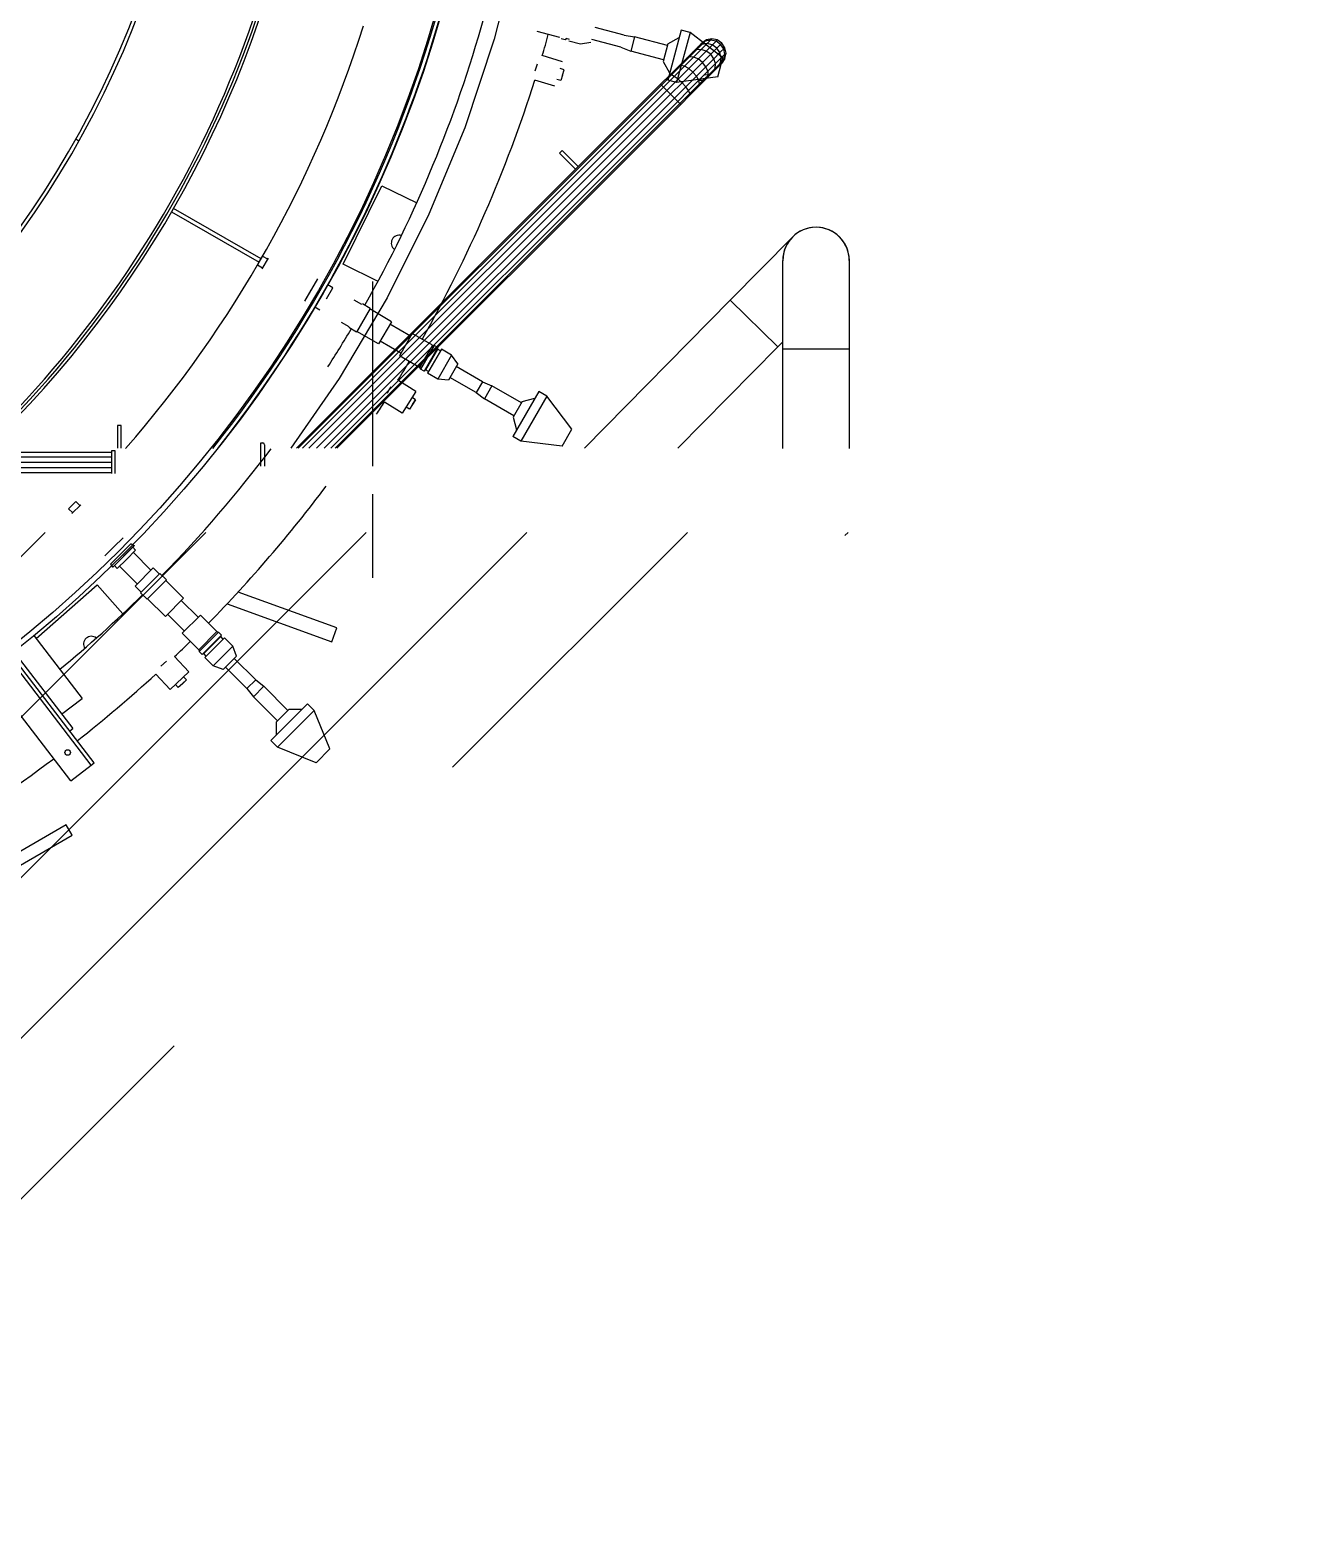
# Model space of a CAD drawing. Header units: metres. Extents: x 0 to 63075, y 0 to 44550.
# Drawn here: x 52944.8 to 53271.5, y 41167.4 to 41554.2 of the extents above; entities that cross this region are included whole.
import ezdxf

# ---------------------------------------------------------------- set-up
doc = ezdxf.new("R2010")
doc.units = ezdxf.units.M
doc.header["$LTSCALE"] = 75
for name, color, linetype in [('GSB', 7, 'Continuous'), ('ML6', 1, 'Continuous'), ('SDM', 7, 'Continuous'), ('SL1', 8, 'Continuous')]:
    doc.layers.add(name, color=color, linetype=linetype)
doc.styles.add('ROMANS', font='ROMANS.SHX')
doc.dimstyles.new('75___1-75', dxfattribs={"dimscale": 75, "dimtxt": 2.5, "dimasz": 2, "dimexe": 1.5, "dimexo": 1, "dimgap": 0.5, "dimtad": 1, "dimdec": 0, "dimzin": 12, "dimtxsty": 'ROMANS', "dimcen": 0, "dimclrd": 256, "dimclre": 256, "dimclrt": 3, "dimazin": 3, "dimtfac": 1, "dimtdec": 0, "dimtmove": 0, "dimatfit": 0, "dimfxl": 1, "dimlwd": -1, "dimlwe": -1, "dimarcsym": 0})

# ---------------------------------------------------------------- blocks, each defined once
blk = doc.blocks.new('A$C6bae614f')
at = {"layer": 'SL1'}
h = blk.add_hatch(dxfattribs=at)
h.set_pattern_fill('_USER', color=256, scale=195, angle=44.9981, style=0, pattern_type=0)
h.set_pattern_definition([(44.99813, (326091.56, -9864.04), (-137.8813, 137.89033), [])])
h.paths.add_polyline_path([(367206, 50120.6), (368140.6, 50672.6), (366599.5, 50672.6), (366599.4, 49238.4)])
for p, q in [((367568.9, 51675.2), (367529.2, 51519.6)), ((367752.3, 51526.2), (367702.2, 51539.7)), ((367529.2, 51519.6), (367478.5, 51367.2)), ((367641.7, 51522.1), (367603.1, 51532.4)), ((367651, 51518.1), (367644.1, 51519.9)), ((367652.6, 51520.6), (367651, 51518.1)), ((367658.4, 51519), (367652.6, 51520.6)), ((367677.2, 51510.6), (367657.5, 51515.9)), ((367695.2, 51513.6), (367677.2, 51510.6)), ((367746.8, 51505.7), (367696.7, 51519.1)), ((367752.3, 51526.2), (367770.1, 51523.6)), ((367770.1, 51523.6), (367763.5, 51499.1)), ((367826.5, 51508.5), (367770.1, 51523.6)), ((367850.1, 51535), (367827.1, 51449.2)), ((367827.2, 51511.2), (367846.8, 51522.5)), ((367833.3, 51457.9), (367891.5, 51516.1)), ((367838.3, 51455.4), (367900.7, 51517.8)), ((367865.4, 51530.9), (367842.4, 51445.1)), ((367844.8, 51450.7), (367910, 51515.9)), ((367865.4, 51530.9), (367850.1, 51535)), ((367851.7, 51444.4), (367920, 51512.8)), ((367921.9, 51487.2), (367865.4, 51530.9)), ((367878.5, 51505.8), (367885.5, 51512.8)), ((367891.5, 51516.1), (367883.8, 51511)), ((367893.5, 51518), (367885.5, 51512.8)), ((367891.5, 51516.1), (367893.5, 51518)), ((367900.7, 51517.8), (367891.5, 51516.1)), ((367902.8, 51519.9), (367893.5, 51518)), ((367900.7, 51517.8), (367902.8, 51519.9)), ((367910, 51515.9), (367900.7, 51517.8)), ((367912.1, 51518), (367902.8, 51519.9)), ((367910, 51515.9), (367912.1, 51518)), ((367917.8, 51510.5), (367910, 51515.9)), ((367920, 51512.8), (367912.1, 51518)), ((367925.3, 51504.8), (367920, 51512.8)), ((367646.2, 51480.7), (367611.7, 51491.2)), ((367746.8, 51505.7), (367763.5, 51499.1)), ((367819.9, 51483.9), (367763.5, 51499.1)), ((367827.2, 51511.2), (367819.2, 51481.2)), ((367830.6, 51457.8), (367870.1, 51497.3)), ((367864.3, 51488.9), (367858.9, 51486.1)), ((367862.7, 51431), (367925.1, 51493.4)), ((367871.6, 51488.7), (367864.3, 51488.9)), ((367870.1, 51497.3), (367878.5, 51505.8)), ((367876.6, 51501.2), (367870.1, 51497.3)), ((367879.5, 51485.4), (367871.6, 51488.7)), ((367884.7, 51501.8), (367876.6, 51501.2)), ((367885.8, 51510.4), (367878.5, 51505.8)), ((367893.2, 51499.1), (367884.7, 51501.8)), ((367894.6, 51511.7), (367885.8, 51510.4)), ((367900.9, 51493.6), (367893.2, 51499.1)), ((367903.6, 51509.5), (367894.6, 51511.7)), ((367906.4, 51485.9), (367900.9, 51493.6)), ((367911.3, 51504), (367903.6, 51509.5)), ((367916.8, 51496.3), (367906.4, 51485.9)), ((367916.8, 51496.3), (367911.3, 51504)), ((367913.2, 51454.7), (367921.9, 51487.2)), ((367925.3, 51504.8), (367916.8, 51496.3)), ((367919, 51487.3), (367916.8, 51496.3)), ((367917.7, 51478.5), (367919, 51487.3)), ((367923.2, 51502.7), (367917.8, 51510.5)), ((367925.1, 51493.4), (367923.2, 51502.7)), ((367923.4, 51484.2), (367925.1, 51493.4)), ((367925.1, 51493.4), (367927.2, 51495.5)), ((367927.2, 51495.5), (367925.3, 51504.8)), ((367925.3, 51486.2), (367927.2, 51495.5)), ((367599.7, 51465.3), (367603.4, 51477.3)), ((367649.3, 51466.8), (367642.6, 51468.9)), ((367646.5, 51457.6), (367649.3, 51466.8)), ((367819.2, 51481.2), (367830.4, 51461.7)), ((367849.7, 51474.3), (367845.5, 51472.7)), ((367855.9, 51473), (367849.7, 51474.3)), ((367863.1, 51469), (367855.9, 51473)), ((367906.4, 51485.9), (367858, 51437.5)), ((367870.2, 51463), (367863.1, 51469)), ((367865.1, 51423.3), (367918.3, 51476.5)), ((367865.2, 51426.1), (367923.4, 51484.2)), ((367876.3, 51455.8), (367870.2, 51463)), ((367886.9, 51479.6), (367879.5, 51485.4)), ((367892.7, 51472.2), (367886.9, 51479.6)), ((367896, 51464.3), (367892.7, 51472.2)), ((367896, 51464.3), (367896.2, 51457.1)), ((367904.6, 51462.8), (367908.5, 51469.3)), ((367909.1, 51477.4), (367906.4, 51485.9)), ((367908.5, 51469.3), (367909.1, 51477.4)), ((367913, 51471.2), (367917.7, 51478.5)), ((367918.3, 51476.5), (367923.4, 51484.2)), ((367920, 51478.2), (367918.3, 51476.5)), ((367919, 51477.5), (367920, 51478.2)), ((367925.3, 51486.2), (367920, 51478.2)), ((367923.4, 51484.2), (367925.3, 51486.2)), ((367189.6, 50816.9), (367814.8, 51442)), ((367192.2, 50816.9), (367816.1, 51440.7)), ((367199.7, 50816.9), (367819.9, 51437)), ((367633.3, 51438.6), (367598.8, 51449.1)), ((367643.6, 51448.3), (367636.9, 51450.4)), ((367646.5, 51457.6), (367643.6, 51448.3)), ((367830.6, 51457.8), (367814.8, 51442)), ((367816.1, 51440.7), (367814.8, 51442)), ((367833.3, 51457.9), (367816.1, 51440.7)), ((367819.9, 51437), (367816.1, 51440.7)), ((367838.3, 51455.4), (367819.9, 51437)), ((367844.3, 51412.6), (367819.9, 51437)), ((367844.8, 51450.7), (367825.5, 51431.4)), ((367842.4, 51445.1), (367827.1, 51449.2)), ((367833.3, 51457.9), (367830.6, 51457.8)), ((367851.7, 51444.4), (367832.1, 51424.8)), ((367838.3, 51455.4), (367833.3, 51457.9)), ((367844.8, 51450.7), (367838.3, 51455.4)), ((367858, 51437.5), (367838.7, 51418.2)), ((367913.2, 51454.7), (367842.4, 51445.1)), ((367851.7, 51444.4), (367844.8, 51450.7)), ((367858, 51437.5), (367851.7, 51444.4)), ((367862.7, 51431), (367858, 51437.5)), ((367880.3, 51448.6), (367876.3, 51455.8)), ((367880, 51438.2), (367881.6, 51442.4)), ((367881.6, 51442.4), (367880.3, 51448.6)), ((367880.8, 51449.1), (367888, 51448.8)), ((367890, 51458.3), (367896.2, 51458.8)), ((367893.4, 51451.6), (367896.2, 51457.1)), ((367210.9, 50816.9), (367825.5, 51431.4)), ((367224.1, 50816.9), (367832.1, 51424.8)), ((367237.3, 50816.9), (367838.7, 51418.2)), ((367248.5, 50816.9), (367844.3, 51412.6)), ((367862.7, 51431), (367844.3, 51412.6)), ((367848, 51408.9), (367844.3, 51412.6)), ((367865.2, 51426.1), (367848, 51408.9)), ((367849.3, 51407.5), (367865.1, 51423.3)), ((367865.2, 51426.1), (367862.7, 51431)), ((367865.1, 51423.3), (367865.2, 51426.1)), ((367256, 50816.9), (367848, 51408.9)), ((367849.3, 51407.5), (367258.6, 50816.9)), ((367849.3, 51407.5), (367848, 51408.9)), ((367478.5, 51367.2), (367417, 51218.8)), ((366810.4, 51348.1), (366815.9, 51344.9)), ((367645.8, 51328.3), (367641.3, 51323.8)), ((367641.3, 51323.8), (367668.9, 51296.1)), ((367673.4, 51300.6), (367645.8, 51328.3)), ((367269.9, 51133.1), (367336.3, 51267.6)), ((367336.3, 51267.6), (367396, 51238.2)), ((366975.2, 51223.2), (367125.5, 51136.5)), ((367128.7, 51142), (366978.4, 51228.7)), ((367417, 51218.8), (367345.1, 51075.2)), ((368041.1, 51179.4), (367934.5, 51071.1)), ((367131.1, 51147), (367122.4, 51131.8)), ((367122.4, 51131.8), (367131.1, 51126.8)), ((367140.8, 51143.6), (367130.1, 51125.2)), ((367131.1, 51147), (367139.8, 51142)), ((367329.6, 51103.6), (367269.9, 51133.1)), ((368024.7, 50816.8), (368024.7, 51139.3)), ((368139, 50816.8), (368139, 51139.3)), ((367225.7, 51108), (367203.4, 51069.5)), ((367320.6, 50786.5), (367320.6, 51103.1)), ((367214.5, 51088.7), (367203.4, 51069.5)), ((367240.9, 51073.5), (367252.1, 51092.7)), ((367252.1, 51092.7), (367243.3, 51097.8)), ((367345.1, 51075.2), (367263.1, 50937)), ((367229.8, 51054.2), (367221.1, 51059.3)), ((367229.8, 51054.2), (367229.8, 51054.2)), ((367302, 51063.6), (367288.9, 51071.2)), ((367316.1, 51057.2), (367292.6, 51016.5)), ((367316.1, 51057.2), (367302.7, 51064.9)), ((367352.7, 51034.3), (367315.6, 51056.2)), ((367934.5, 51071.1), (367684.3, 50816.9)), ((367934.5, 51071.1), (368015.9, 50990.9)), ((367934.5, 51071.1), (367934.5, 51071.1)), ((367934.5, 51071.1), (367934.5, 51071.1)), ((368015.9, 50990.9), (367934.5, 51071.1)), ((368016, 50990.9), (367934.5, 51071.1)), ((367280, 51025.5), (367266.9, 51033.1)), ((367292.6, 51016.5), (367279.2, 51024.2)), ((367352.7, 51034.3), (367330.7, 50996.2)), ((367385.6, 51009.2), (367350.1, 51029.8)), ((367330.7, 50996.2), (367293.2, 51017.5)), ((367368.9, 50980.3), (367333.4, 51000.8)), ((367388.2, 51013.8), (367366.2, 50975.7)), ((367422.9, 50993.8), (367388.2, 51013.8)), ((368016, 50990.9), (368024.7, 50999.8)), ((367400.9, 50955.7), (367366.2, 50975.7)), ((367422.9, 50993.8), (367400.9, 50955.7)), ((367426.1, 50993.7), (367402.6, 50953)), ((367432.3, 50990.1), (367408.8, 50949.4)), ((367431.6, 50987.2), (367411, 50951.5)), ((367438.4, 50987), (367414.6, 50945.7)), ((367422.9, 50993.8), (367426.1, 50993.7)), ((367432.3, 50990.1), (367426.1, 50993.7)), ((367431.6, 50987.2), (367432.3, 50990.1)), ((367436.8, 50984.2), (367431.6, 50987.2)), ((367456, 50976.8), (367432.2, 50935.5)), ((367456, 50976.8), (367438.4, 50987)), ((367466.7, 50962), (367456, 50976.8)), ((368015.9, 50990.9), (367844.6, 50816.9)), ((368016, 50990.9), (368015.9, 50990.9)), ((368139, 50987.3), (368024.7, 50987.3)), ((367400.9, 50955.7), (367402.6, 50953)), ((367408.8, 50949.4), (367402.6, 50953)), ((367411, 50951.5), (367408.8, 50949.4)), ((367416.2, 50948.5), (367411, 50951.5)), ((367466.7, 50962), (367450.4, 50933.7)), ((367508.8, 50931.1), (367463.8, 50957.1)), ((367263.1, 50937), (367179.7, 50816.9)), ((367348.9, 50917.1), (367352.3, 50922.4)), ((367394.5, 50914.6), (367363.9, 50933.7)), ((367432.2, 50935.5), (367414.6, 50945.7)), ((367450.4, 50933.7), (367432.2, 50935.5)), ((367498.2, 50912.7), (367453.2, 50938.6)), ((367508.8, 50931.1), (367498.2, 50912.7)), ((367508.8, 50931.1), (367525.2, 50924)), ((367525.2, 50924), (367512.5, 50902)), ((367575.8, 50894.8), (367525.2, 50924)), ((367371.2, 50877.3), (367340.6, 50896.4)), ((367345.6, 50911.8), (367348.9, 50917.1)), ((367394.5, 50914.6), (367371.2, 50877.3)), ((367393.9, 50900.4), (367388, 50904.1)), ((367393.9, 50900.4), (367388.8, 50892.2)), ((367388.8, 50892.2), (367393.9, 50900.4)), ((367498.2, 50912.7), (367512.5, 50902)), ((367563.1, 50872.8), (367512.5, 50902)), ((367605.5, 50914.3), (367561.1, 50837.3)), ((367577.3, 50897.2), (367561.7, 50870.3)), ((367619.2, 50906.4), (367574.8, 50829.4)), ((367577.3, 50897.2), (367599, 50903.1)), ((367619.2, 50906.4), (367605.5, 50914.3)), ((367662.5, 50849.5), (367619.2, 50906.4)), ((367383.6, 50884), (367377.7, 50887.7)), ((367388.8, 50892.2), (367383.6, 50884)), ((367388.8, 50892.2), (367383.6, 50884)), ((367561.7, 50870.3), (367567.6, 50848.5)), ((366882.5, 50856), (366882.5, 50816.9)), ((366888.8, 50856), (366882.5, 50856)), ((366888.8, 50816.9), (366888.8, 50856)), ((367645.7, 50820.4), (367662.5, 50849.5)), ((367128.4, 50786.5), (367128.4, 50826.1)), ((367128.4, 50826.1), (367131.6, 50826.1)), ((367134.8, 50822.9), (367134.8, 50786.5)), ((367574.8, 50829.4), (367561.1, 50837.3)), ((367645.7, 50820.4), (367574.8, 50829.4)), ((366871.7, 50792.5), (366564.4, 50792.5)), ((366871.7, 50801.8), (366566.3, 50801.8)), ((366871.7, 50809.7), (366571.6, 50809.7)), ((366878.1, 50812.5), (366871.7, 50812.5)), ((366871.7, 50812.5), (366871.7, 50773.4)), ((366878.1, 50773.4), (366878.1, 50812.5)), ((366871.7, 50783.1), (366566.3, 50783.2)), ((366574.5, 50775.2), (366871.7, 50775.2)), ((366810.6, 50725.5), (366798.3, 50713.2)), ((366819.1, 50719.8), (366804, 50704.8)), ((366810.6, 50725.5), (366817.7, 50718.5)), ((367320.6, 50594.5), (367320.6, 50738.3)), ((366798.3, 50713.2), (366805.3, 50706.1)), ((366891.8, 50663.4), (366876.1, 50647.7)), ((366876.1, 50647.7), (366860.4, 50632)), ((366870.8, 50618.5), (366905.3, 50653)), ((366874, 50612.7), (366911.1, 50649.8)), ((366897.7, 50626.1), (366913.4, 50641.9)), ((366913.4, 50641.9), (366908.3, 50647)), ((366909.5, 50637.9), (366939.7, 50607.8)), ((366881.9, 50610.4), (366876.8, 50615.5)), ((366897.7, 50626.1), (366881.9, 50610.4)), ((366885.9, 50614.3), (366916, 50584.1)), ((366943.4, 50611.5), (366912.3, 50580.4)), ((366954.1, 50600.8), (366943.4, 50611.5)), ((366881.9, 50610.4), (366881.9, 50610.4)), ((366955.1, 50601.9), (366921.9, 50568.7)), ((366966.1, 50590.9), (366932.9, 50557.7)), ((366966.1, 50590.9), (366955.1, 50601.9)), ((366995.5, 50559.4), (366965.3, 50590.1)), ((366742.4, 50490.5), (366847.6, 50582.7)), ((366847.6, 50582.7), (366891.5, 50532.7)), ((366923, 50569.7), (366912.3, 50580.4)), ((366932.9, 50557.7), (366921.9, 50568.7)), ((366995.5, 50559.4), (366964.4, 50528.3)), ((367258.8, 50508.4), (367089.3, 50570)), ((366964.4, 50528.3), (366933.7, 50558.5)), ((367020.7, 50526.7), (366991.8, 50555.7)), ((367070.5, 50549.9), (367250.1, 50484.5)), ((366997.1, 50503.1), (366968.1, 50532)), ((367024.5, 50530.4), (366993.4, 50499.3)), ((367052.8, 50502.1), (367024.5, 50530.4)), ((367250.1, 50484.5), (367258.8, 50508.4)), ((366738.8, 50495.2), (366821.4, 50387.5)), ((367021.7, 50471), (366993.4, 50499.3)), ((367052.8, 50502.1), (367021.7, 50471)), ((367055.8, 50501.2), (367022.6, 50468)), ((367060.9, 50496.1), (367027.7, 50462.9)), ((367059.5, 50493.5), (367030.3, 50464.3)), ((367066.1, 50491.5), (367032.3, 50457.7)), ((367052.8, 50502.1), (367055.8, 50501.2)), ((367060.9, 50496.1), (367055.8, 50501.2)), ((367059.5, 50493.5), (367060.9, 50496.1)), ((367063.8, 50489.2), (367059.5, 50493.5)), ((367080.4, 50477.1), (367066.1, 50491.5)), ((366837.3, 50272.9), (366694.3, 50459.4)), ((366842.4, 50276.8), (366699.2, 50463.4)), ((366704.2, 50467.3), (366805.3, 50335.5)), ((367004.9, 50432.9), (366980.3, 50459.3)), ((367021.7, 50471), (367022.6, 50468)), ((367027.7, 50462.9), (367022.6, 50468)), ((367030.3, 50464.3), (367027.7, 50462.9)), ((367034.6, 50460), (367030.3, 50464.3)), ((367046.7, 50443.4), (367032.3, 50457.7)), ((367080.4, 50477.1), (367046.7, 50443.4)), ((367086.8, 50460), (367063.8, 50436.9)), ((367086.8, 50460), (367080.4, 50477.1)), ((366802, 50245.9), (366659, 50432.3)), ((366956.9, 50442.9), (366966.1, 50451.4)), ((367004.9, 50432.9), (366972.7, 50402.9)), ((367063.8, 50436.9), (367046.7, 50443.4)), ((367104.5, 50404.2), (367067.8, 50441)), ((367119.6, 50419.3), (367082.8, 50456)), ((366972.7, 50402.9), (366948.1, 50429.3)), ((366986.5, 50406.2), (366981.7, 50411.3)), ((367000.6, 50419.4), (366986.5, 50406.2)), ((366993.6, 50412.7), (366986.5, 50406.2)), ((366993.6, 50412.7), (367000.6, 50419.4)), ((367000.6, 50419.4), (366995.8, 50424.5)), ((367119.6, 50419.3), (367104.5, 50404.2)), ((367133.6, 50408.2), (367115.6, 50390.2)), ((367119.6, 50419.3), (367133.6, 50408.2)), ((367174.9, 50366.8), (367133.6, 50408.2)), ((366786.2, 50360.5), (366821.4, 50387.5)), ((367104.5, 50404.2), (367115.6, 50390.2)), ((367156.9, 50348.9), (367115.6, 50390.2)), ((367208.6, 50378), (367145.8, 50315.2)), ((367176.9, 50368.9), (367154.9, 50346.9)), ((367219.8, 50366.8), (367157, 50304)), ((367176.9, 50368.9), (367199.5, 50368.9)), ((367219.8, 50366.8), (367208.6, 50378)), ((367246.9, 50300.7), (367219.8, 50366.8)), ((366800.2, 50331.7), (366805.3, 50335.5)), ((367154.9, 50346.9), (367154.9, 50324.3)), ((367157, 50304), (367145.8, 50315.2)), ((367223.1, 50276.9), (367157, 50304)), ((366837.3, 50272.9), (366842.4, 50276.8)), ((367223.1, 50276.9), (367246.9, 50300.7)), ((366802, 50245.9), (366837.3, 50272.9)), ((366794, 50170.2), (366594.2, 50054.9)), ((366604.5, 50037.1), (366804.3, 50152.4)), ((366804.3, 50152.4), (366794, 50170.2))]:
    blk.add_line(p, q, dxfattribs=at)
for centre, radius in [((365370.4, 52153.5), 2150), ((365370.4, 52153.5), 2140.5), ((366796.7, 50294.5), 4.76)]:
    blk.add_circle(centre, radius, dxfattribs=at)
for centre, radius, start, end in [((365370.4, 52153.5), 1855, 313.8991, 229.5193), ((365370.4, 52153.5), 1650, 270.7795, 359.2168), ((365370.4, 52153.5), 1656.3, 270.7765, 359.2198), ((365370.4, 52153.5), 1845.2, 313.5833, 359.9242), ((365370.4, 52153.5), 1850, 313.738, 359.9244), ((365370.4, 52153.5), 2150, 321.5596, 358.8135), ((365370.4, 52153.5), 2143.5, 321.4216, 345.1114), ((365370.4, 52153.5), 2028.5, 318.7813, 342.472), ((365370.4, 52153.5), 2222.8, 330.6037, 344.3925), ((365370.4, 52153.5), 2337.1, 343.5375, 344.4588), ((365370.4, 52153.5), 2337.1, 330.5375, 342.4588), ((367365.9, 51169.4), 13.5, 73.0805, 234.4158), ((368081.8, 51139.3), 57.1, 359.9981, 179.9981), ((368081.8, 51139.3), 57.2, 359.4622, 180.534), ((365370.4, 52153.5), 2222.8, 327.4208, 329.3925), ((365370.4, 52153.5), 2337.1, 328.5375, 329.4588), ((365370.4, 52153.5), 2337.1, 326.8424, 327.4588), ((367131.6, 50822.9), 3.17, 359.9981, 89.9981), ((365370.4, 52153.5), 2222.8, 315.6037, 323.0115), ((365370.4, 52153.5), 2337.1, 315.5375, 323.1539), ((365370.4, 52153.5), 2222.8, 309.4626, 314.3925), ((366837.4, 50480.6), 13.5, 50.5806, 211.9157), ((365370.4, 52153.5), 2337.1, 313.5375, 314.4588), ((365370.4, 52153.5), 2337.1, 308.1208, 312.4588), ((365370.4, 52153.5), 2337.1, 300.5375, 306.8754)]:
    blk.add_arc(centre, radius, start, end, dxfattribs=at)
blk.add_rational_spline([(366911.1, 50649.8), (366904.7, 50643.3), (366898.5, 50637.1), (366892.6, 50631.2), (366886.7, 50625.3), (366880.5, 50619.1), (366874, 50612.7)], [0.0412072250513, 0.0444714833992, 0.0477357417471, 0.051000000095, 0.047735741762, 0.0444714834289, 0.0412072250959], degree=3, knots=[0, 0, 0, 0, 0.5, 0.5, 0.5, 1, 1, 1, 1], dxfattribs=at)
for points, weights in [([(366905.3, 50653), (366907.2, 50652), (366909.1, 50651), (366911.1, 50649.8)], [0.000226326625707, 0.000225238989485, 0.000224151353263, 0.000223063717042]), ([(366874, 50612.7), (366872.8, 50614.7), (366871.8, 50616.6), (366870.8, 50618.5)], [0.000223063717265, 0.000224151353395, 0.000225238989524, 0.000226326625654])]:
    blk.add_rational_spline(points, weights, degree=3, dxfattribs=at)
blk = doc.blocks.new('zw$15D4')
at = {"layer": 'ML6', "xscale": 0.2502808837766805, "yscale": 0.2502808837766805, "zscale": 0.2502808837766805}
blk.add_blockref('A$C6bae614f', (-85544.74, -3177.34), dxfattribs=at)

msp = doc.modelspace()

# ---------------------------------------------------------------- block references
at = {"layer": 'GSB', "xscale": 0.6000000000000068, "yscale": 0.6000000000000068, "zscale": 0.6000000000000068}
msp.add_blockref('zw$15D4', (49200, 35721.63), dxfattribs=at)

# ---------------------------------------------------------------- leaders
at = {"layer": 'SDM'}
msp.add_leader([(52766.71, 37891.88), (59453.13, 42438.72), (62243.43, 42438.72)], dimstyle='75___1-75', override={"dimtad": 0}, dxfattribs=at)

doc.saveas('drawing.dxf')
